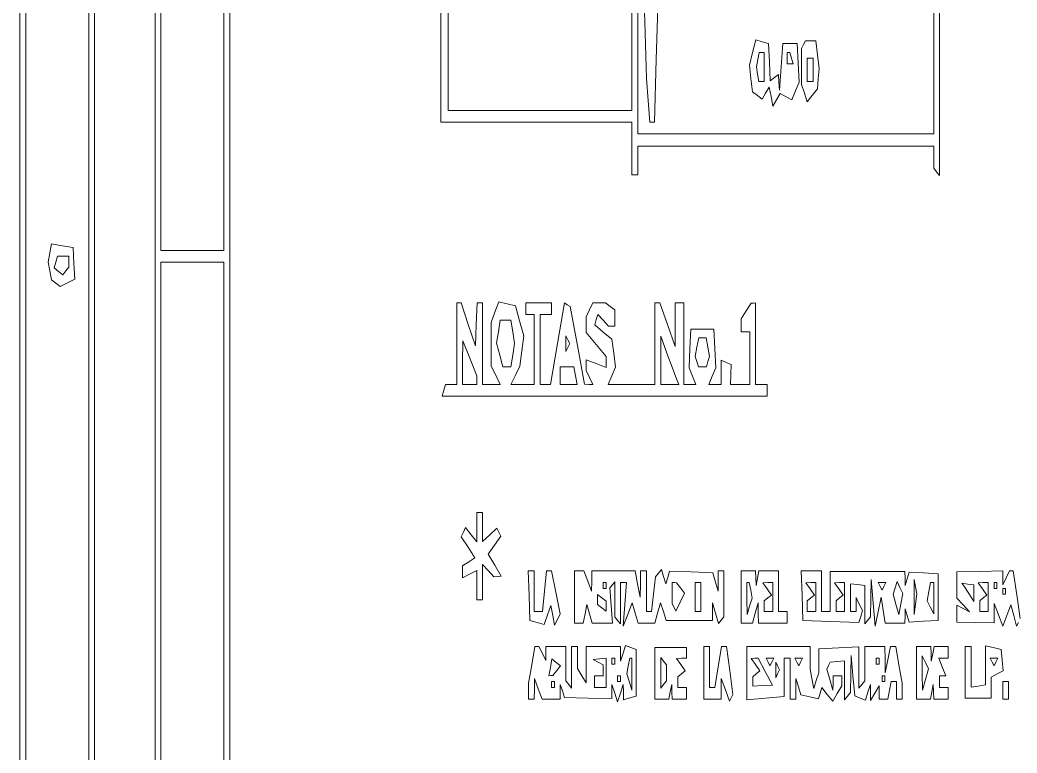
# Paper-space layout 'AN-22-DGE-077' of a CAD drawing. Header units: metres. Extents: x 12 to 191, y -57 to 204.
# Drawn here: x 21.9 to 52.4, y -31.24 to -8.82 of the extents above; entities that cross this region are included whole.
import ezdxf

# ---------------------------------------------------------------- set-up
doc = ezdxf.new("R2010")
doc.units = ezdxf.units.M
doc.layers.add('DGE_CONTORNOS', color=7, linetype='Continuous', lineweight=0)
doc.layers.add('DGE_DATOS', color=7, linetype='Continuous', lineweight=0)

# ---------------------------------------------------------------- blocks, each defined once
blk = doc.blocks.new('LP_REF_DGE_MT_077')
at = {"layer": 'DGE_CONTORNOS'}
for points in [[(21.899, 63.246), (21.899, -57.382), (106.671, -57.382), (191.443, -57.382), (191.443, 63.246), (191.443, 183.875), (106.671, 183.875), (21.899, 183.875)], [(191.267, 90.597), (191.267, -2.324), (189.861, -2.324), (188.455, -2.324), (188.452, -2.013), (188.449, -1.701), (188.333, -2.013), (188.216, -2.324), (154.189, -2.324), (120.162, -2.324), (120.162, -29.675), (120.162, -57.026), (74.239, -57.026), (28.315, -57.026), (28.315, 63.246), (28.315, 183.518), (109.791, 183.518), (191.267, 183.518)], [(24.008, -16.044), (24.008, -34.041), (23.041, -34.041), (22.075, -34.041), (22.075, -16.044), (22.075, 1.952), (23.041, 1.952), (24.008, 1.952)], [(26.03, -16.044), (26.03, -34.041), (25.107, -34.041), (24.184, -34.041), (24.184, -16.044), (24.184, 1.952), (25.107, 1.952), (26.03, 1.952)], [(28.139, -6.957), (28.139, -15.866), (27.172, -15.866), (26.206, -15.866), (26.206, -6.957), (26.206, 1.952), (27.172, 1.952), (28.139, 1.952)], [(44.31, -9.814), (44.209, -10.198), (44.259, -10.607), (44.31, -11.016), (44.454, -11.128), (44.597, -11.24), (44.708, -11.054), (44.818, -10.868), (44.873, -11.16), (44.929, -11.452), (45.042, -11.261), (45.156, -11.07), (45.333, -11.164), (45.51, -11.258), (45.62, -10.99), (45.73, -10.722), (45.702, -10.131), (45.674, -9.541), (45.454, -9.541), (45.234, -9.541), (45.181, -10.253), (45.127, -10.966), (45.115, -10.724), (45.102, -10.483), (44.976, -10.581), (44.849, -10.68), (44.822, -10.11), (44.795, -9.541), (44.603, -9.485), (44.411, -9.43)], [(45.864, -9.57), (45.806, -9.689), (45.807, -10.239), (45.808, -10.788), (45.892, -11.055), (45.976, -11.322), (46.133, -11.125), (46.289, -10.928), (46.319, -10.621), (46.348, -10.314), (46.295, -9.883), (46.242, -9.452), (46.082, -9.452), (45.923, -9.452)], [(44.663, -10.253), (44.663, -10.699), (44.582, -10.699), (44.502, -10.699), (44.463, -10.476), (44.425, -10.253), (44.466, -10.031), (44.506, -9.808), (44.584, -9.808), (44.663, -9.808)], [(45.498, -9.986), (45.552, -10.164), (45.459, -10.164), (45.366, -10.164), (45.366, -9.986), (45.366, -9.808), (45.405, -9.808), (45.444, -9.808)], [(46.157, -10.342), (46.157, -10.699), (46.069, -10.699), (45.981, -10.699), (45.981, -10.342), (45.981, -9.986), (46.069, -9.986), (46.157, -9.986)], [(22.812, -15.944), (22.759, -16.222), (22.81, -16.494), (22.862, -16.765), (22.996, -16.869), (23.13, -16.974), (23.355, -16.859), (23.58, -16.745), (23.552, -16.261), (23.525, -15.777), (23.195, -15.722), (22.864, -15.666)], [(23.393, -16.212), (23.393, -16.38), (23.301, -16.495), (23.209, -16.61), (23.076, -16.507), (22.942, -16.403), (22.997, -16.224), (23.052, -16.044), (23.222, -16.044), (23.393, -16.044)], [(28.139, -25.132), (28.139, -34.041), (27.172, -34.041), (26.206, -34.041), (26.206, -25.132), (26.206, -16.222), (27.172, -16.222), (28.139, -16.222)], [(35.258, -18.717), (35.258, -19.964), (35.088, -19.964), (34.917, -19.964), (34.863, -20.142), (34.809, -20.321), (39.78, -20.321), (44.751, -20.321), (44.751, -20.142), (44.751, -19.964), (44.575, -19.964), (44.399, -19.964), (44.399, -18.717), (44.399, -17.47), (44.333, -17.475), (44.267, -17.481), (44.114, -17.718), (43.96, -17.954), (43.96, -18.158), (43.96, -18.361), (44.092, -18.361), (44.223, -18.361), (44.223, -19.162), (44.223, -19.964), (43.926, -19.964), (43.628, -19.964), (43.64, -19.659), (43.652, -19.354), (43.498, -19.29), (43.345, -19.225), (43.345, -19.595), (43.345, -19.964), (43.158, -19.964), (42.971, -19.964), (43.076, -19.709), (43.181, -19.453), (43.153, -18.862), (43.125, -18.272), (42.773, -18.272), (42.422, -18.272), (42.394, -18.862), (42.366, -19.453), (42.47, -19.709), (42.575, -19.964), (42.389, -19.964), (42.202, -19.964), (42.202, -18.717), (42.202, -17.47), (42.07, -17.47), (41.938, -17.47), (41.938, -18.136), (41.938, -18.802), (41.705, -18.136), (41.471, -17.47), (41.397, -17.47), (41.323, -17.47), (41.323, -18.717), (41.323, -19.964), (40.609, -19.964), (39.895, -19.964), (40.004, -19.699), (40.112, -19.434), (40.06, -19.009), (40.007, -18.584), (39.743, -18.363), (39.48, -18.141), (39.528, -17.983), (39.576, -17.825), (39.741, -18.004), (39.905, -18.182), (39.999, -18.182), (40.093, -18.182), (40.093, -17.934), (40.093, -17.686), (39.954, -17.578), (39.814, -17.47), (39.62, -17.47), (39.425, -17.47), (39.319, -17.684), (39.214, -17.897), (39.214, -18.135), (39.214, -18.373), (39.521, -18.741), (39.829, -19.109), (39.829, -19.277), (39.829, -19.446), (39.521, -19.329), (39.214, -19.212), (39.214, -19.374), (39.214, -19.537), (39.319, -19.75), (39.425, -19.964), (39.297, -19.963), (39.17, -19.961), (38.95, -18.774), (38.73, -17.586), (38.64, -17.527), (38.551, -17.467), (38.341, -18.716), (38.131, -19.964), (37.969, -19.964), (37.807, -19.964), (37.807, -18.895), (37.807, -17.826), (37.983, -17.826), (38.159, -17.826), (38.159, -17.648), (38.159, -17.47), (37.763, -17.47), (37.368, -17.47), (37.368, -17.648), (37.368, -17.826), (37.5, -17.826), (37.632, -17.826), (37.632, -18.895), (37.632, -19.964), (37.274, -19.964), (36.916, -19.964), (37.054, -19.685), (37.192, -19.405), (37.249, -18.94), (37.307, -18.474), (37.181, -18.017), (37.055, -17.559), (36.798, -17.499), (36.542, -17.439), (36.427, -17.756), (36.313, -18.072), (36.313, -18.738), (36.313, -19.404), (36.451, -19.684), (36.589, -19.964), (36.319, -19.964), (36.049, -19.964), (36.049, -18.717), (36.049, -17.47), (35.967, -17.47), (35.884, -17.47), (35.857, -18.128), (35.83, -18.786), (35.61, -18.129), (35.39, -17.472), (35.324, -17.471), (35.258, -17.47)], [(36.972, -18.361), (37.028, -18.717), (36.972, -19.073), (36.917, -19.43), (36.794, -19.43), (36.671, -19.43), (36.575, -19.067), (36.479, -18.704), (36.534, -18.354), (36.589, -18.004), (36.753, -18.004), (36.917, -18.004)], [(38.657, -18.836), (38.598, -18.955), (38.598, -18.717), (38.598, -18.479), (38.657, -18.598), (38.716, -18.717)], [(41.965, -19.742), (42.048, -19.964), (41.773, -19.964), (41.499, -19.964), (41.499, -19.228), (41.499, -18.491), (41.69, -19.005), (41.882, -19.519)], [(42.94, -18.822), (42.994, -19.106), (42.944, -19.268), (42.895, -19.43), (42.773, -19.43), (42.652, -19.43), (42.602, -19.268), (42.553, -19.106), (42.607, -18.822), (42.66, -18.539), (42.773, -18.539), (42.886, -18.539)], [(35.873, -19.831), (35.874, -19.964), (35.654, -19.964), (35.434, -19.964), (35.437, -19.296), (35.441, -18.628), (35.657, -19.162), (35.873, -19.697)], [(38.894, -19.697), (38.944, -19.964), (38.684, -19.964), (38.423, -19.964), (38.423, -19.697), (38.423, -19.43), (38.633, -19.43), (38.843, -19.43)], [(35.874, -24.331), (35.874, -24.778), (35.702, -24.561), (35.53, -24.343), (35.462, -24.482), (35.393, -24.621), (35.604, -24.944), (35.815, -25.267), (35.625, -25.389), (35.434, -25.512), (35.434, -25.697), (35.434, -25.883), (35.654, -25.771), (35.874, -25.659), (35.874, -26.108), (35.874, -26.557), (35.962, -26.557), (36.049, -26.557), (36.049, -26.016), (36.049, -25.475), (36.22, -25.66), (36.39, -25.844), (36.505, -25.838), (36.621, -25.832), (36.421, -25.495), (36.221, -25.157), (36.416, -24.881), (36.61, -24.605), (36.55, -24.483), (36.49, -24.361), (36.27, -24.564), (36.049, -24.768), (36.049, -24.326), (36.049, -23.884), (35.962, -23.884), (35.874, -23.884)], [(37.473, -26.423), (37.5, -27.181), (37.715, -27.242), (37.929, -27.304), (38.034, -27.014), (38.138, -26.725), (38.195, -27.027), (38.253, -27.329), (38.34, -27.153), (38.427, -26.976), (38.292, -26.321), (38.157, -25.666), (38.08, -25.666), (38.003, -25.666), (37.945, -26.29), (37.887, -26.913), (37.759, -26.913), (37.632, -26.913), (37.632, -26.29), (37.632, -25.666), (37.539, -25.666), (37.446, -25.666)], [(38.862, -26.468), (38.862, -27.27), (38.997, -27.27), (39.131, -27.27), (39.186, -26.983), (39.24, -26.696), (39.319, -26.983), (39.398, -27.27), (39.711, -27.27), (40.025, -27.27), (39.985, -26.727), (39.946, -26.185), (40.019, -26.093), (40.093, -26.001), (40.093, -26.536), (40.093, -27.07), (40.18, -27.181), (40.268, -27.291), (40.268, -26.657), (40.268, -26.022), (40.36, -26.022), (40.452, -26.022), (40.399, -26.691), (40.345, -27.359), (40.488, -27.002), (40.63, -26.646), (40.717, -26.958), (40.804, -27.27), (41.059, -27.27), (41.314, -27.27), (41.405, -26.958), (41.496, -26.646), (41.582, -26.913), (41.668, -27.181), (42.375, -27.185), (43.081, -27.189), (43.084, -26.918), (43.086, -26.646), (43.177, -26.962), (43.267, -27.277), (43.35, -27.174), (43.432, -27.07), (43.432, -26.368), (43.432, -25.666), (43.345, -25.666), (43.257, -25.666), (43.254, -25.978), (43.251, -26.29), (43.17, -26.009), (43.089, -25.728), (42.43, -25.7), (41.771, -25.672), (41.712, -25.866), (41.653, -26.06), (41.586, -25.84), (41.518, -25.62), (41.428, -25.734), (41.337, -25.848), (41.279, -26.381), (41.221, -26.913), (41.14, -26.913), (41.059, -26.913), (41.059, -26.29), (41.059, -25.666), (40.971, -25.666), (40.884, -25.666), (40.878, -26.067), (40.872, -26.468), (40.793, -26.067), (40.713, -25.666), (40.051, -25.666), (39.389, -25.666), (39.387, -25.978), (39.384, -26.29), (39.267, -25.978), (39.15, -25.666), (39.006, -25.666), (38.862, -25.666)], [(43.96, -26.468), (43.96, -27.27), (44.131, -27.27), (44.303, -27.27), (44.392, -26.958), (44.482, -26.646), (44.484, -26.958), (44.487, -27.27), (44.927, -27.27), (45.366, -27.27), (45.366, -27.092), (45.366, -26.913), (45.234, -26.913), (45.102, -26.913), (45.102, -26.29), (45.102, -25.666), (44.802, -25.666), (44.502, -25.666), (44.457, -25.889), (44.413, -26.112), (44.406, -25.889), (44.399, -25.666), (44.18, -25.666), (43.96, -25.666)], [(45.822, -26.423), (45.849, -27.181), (46.705, -27.213), (47.56, -27.246), (47.616, -27.064), (47.671, -26.882), (47.573, -26.684), (47.476, -26.486), (47.476, -26.7), (47.476, -26.913), (47.388, -26.913), (47.3, -26.913), (47.3, -26.487), (47.3, -26.06), (47.519, -26.086), (47.739, -26.112), (47.739, -26.701), (47.739, -27.291), (47.827, -27.181), (47.915, -27.07), (47.927, -26.502), (47.94, -25.933), (48, -26.646), (48.059, -27.359), (48.15, -26.916), (48.242, -26.474), (48.304, -26.872), (48.366, -27.27), (48.668, -27.27), (48.97, -27.27), (48.971, -27.047), (48.972, -26.824), (49.037, -27.029), (49.102, -27.233), (49.541, -27.207), (49.98, -27.181), (49.98, -26.468), (49.98, -25.755), (49.541, -25.729), (49.102, -25.702), (49.037, -25.907), (48.972, -26.112), (48.971, -25.9), (48.97, -25.689), (47.827, -25.689), (46.684, -25.689), (46.684, -26.301), (46.684, -26.913), (46.553, -26.913), (46.421, -26.913), (46.421, -26.29), (46.421, -25.666), (46.108, -25.666), (45.795, -25.666)], [(39.829, -26.112), (39.829, -26.201), (39.785, -26.201), (39.741, -26.201), (39.741, -26.112), (39.741, -26.022), (39.785, -26.022), (39.829, -26.022)], [(42.106, -26.187), (42.23, -26.346), (42.095, -26.621), (41.959, -26.896), (41.905, -26.786), (41.85, -26.676), (41.85, -26.349), (41.85, -26.022), (41.916, -26.025), (41.982, -26.028)], [(42.729, -26.468), (42.729, -26.913), (42.641, -26.913), (42.554, -26.913), (42.554, -26.468), (42.554, -26.022), (42.641, -26.022), (42.729, -26.022)], [(44.25, -26.261), (44.295, -26.5), (44.217, -26.751), (44.138, -27.002), (44.137, -26.512), (44.136, -26.022), (44.17, -26.022), (44.205, -26.022)], [(44.927, -26.468), (44.927, -26.913), (44.795, -26.913), (44.663, -26.913), (44.663, -26.75), (44.663, -26.587), (44.773, -26.496), (44.883, -26.406), (44.751, -26.217), (44.619, -26.028), (44.773, -26.025), (44.927, -26.022)], [(46.245, -26.468), (46.245, -26.913), (46.113, -26.913), (45.981, -26.913), (45.981, -26.75), (45.981, -26.587), (46.091, -26.496), (46.201, -26.406), (46.069, -26.217), (45.937, -26.028), (46.091, -26.025), (46.245, -26.022)], [(47.124, -26.468), (47.124, -26.913), (46.992, -26.913), (46.86, -26.913), (46.86, -26.75), (46.86, -26.587), (46.97, -26.496), (47.08, -26.406), (46.948, -26.217), (46.816, -26.028), (46.97, -26.025), (47.124, -26.022)], [(48.325, -26.141), (48.267, -26.26), (48.208, -26.141), (48.149, -26.022), (48.267, -26.022), (48.384, -26.022)], [(48.844, -26.679), (48.782, -27.002), (48.695, -26.689), (48.609, -26.376), (48.667, -26.184), (48.726, -25.991), (48.815, -26.173), (48.905, -26.355)], [(49.294, -26.687), (49.254, -27.002), (49.25, -26.468), (49.247, -25.933), (49.291, -26.153), (49.335, -26.372)], [(49.849, -26.504), (49.849, -26.985), (49.749, -26.783), (49.649, -26.581), (49.702, -26.302), (49.755, -26.022), (49.802, -26.022), (49.849, -26.022)], [(51.079, -26.349), (51.079, -26.601), (50.925, -26.362), (50.771, -26.123), (50.74, -26.082), (50.708, -26.042), (50.893, -26.07), (51.079, -26.098)], [(51.519, -26.468), (51.519, -26.913), (51.387, -26.913), (51.255, -26.913), (51.255, -26.75), (51.255, -26.587), (51.365, -26.496), (51.475, -26.406), (51.343, -26.217), (51.211, -26.028), (51.365, -26.025), (51.519, -26.022)], [(51.782, -26.112), (51.782, -26.201), (51.738, -26.201), (51.694, -26.201), (51.694, -26.112), (51.694, -26.022), (51.738, -26.022), (51.782, -26.022)], [(52.046, -26.29), (52.046, -26.379), (52.002, -26.379), (51.958, -26.379), (51.958, -26.29), (51.958, -26.201), (52.002, -26.201), (52.046, -26.201)], [(39.829, -26.749), (39.829, -26.902), (39.697, -26.8), (39.565, -26.697), (39.565, -26.543), (39.565, -26.39), (39.697, -26.493), (39.829, -26.595)], [(37.552, -28.544), (37.456, -29.105), (37.456, -29.345), (37.456, -29.586), (37.544, -29.586), (37.632, -29.586), (37.634, -29.274), (37.637, -28.962), (37.754, -29.274), (37.871, -29.586), (38.147, -29.586), (38.423, -29.586), (38.424, -29.363), (38.425, -29.141), (38.49, -29.338), (38.554, -29.536), (39.28, -29.555), (40.005, -29.574), (40.006, -29.357), (40.007, -29.141), (40.094, -29.408), (40.18, -29.675), (40.267, -29.408), (40.354, -29.141), (40.355, -29.376), (40.356, -29.611), (40.554, -29.554), (40.752, -29.497), (40.752, -28.787), (40.752, -28.076), (40.586, -28.012), (40.421, -27.947), (40.346, -28.188), (40.271, -28.428), (40.27, -28.205), (40.268, -27.982), (39.741, -27.982), (39.214, -27.982), (39.214, -28.539), (39.214, -29.095), (39.082, -28.873), (38.95, -28.651), (38.95, -28.317), (38.95, -27.982), (38.862, -27.982), (38.774, -27.982), (38.774, -28.617), (38.774, -29.251), (38.686, -29.141), (38.598, -29.03), (38.598, -28.506), (38.598, -27.982), (38.291, -27.982), (37.983, -27.982), (37.983, -28.196), (37.983, -28.41), (37.878, -28.196), (37.772, -27.982), (37.71, -27.982), (37.649, -27.982)], [(41.323, -28.797), (41.323, -29.586), (41.535, -29.586), (41.748, -29.586), (41.792, -29.363), (41.837, -29.141), (41.843, -29.363), (41.85, -29.586), (42.07, -29.586), (42.29, -29.586), (42.29, -29.408), (42.29, -29.23), (42.158, -29.23), (42.026, -29.23), (42.026, -29.066), (42.026, -28.903), (42.136, -28.813), (42.246, -28.722), (42.114, -28.533), (41.982, -28.344), (42.136, -28.341), (42.29, -28.339), (42.29, -28.173), (42.29, -28.008), (41.806, -28.008), (41.323, -28.008)], [(42.817, -28.784), (42.817, -29.586), (43.081, -29.586), (43.345, -29.586), (43.347, -29.274), (43.35, -28.962), (43.478, -29.306), (43.606, -29.649), (43.657, -29.546), (43.708, -29.444), (43.611, -28.713), (43.514, -27.982), (43.436, -27.982), (43.358, -27.982), (43.257, -28.606), (43.155, -29.23), (43.074, -29.23), (42.993, -29.23), (42.993, -28.606), (42.993, -27.982), (42.905, -27.982), (42.817, -27.982)], [(44.136, -28.796), (44.136, -29.609), (44.707, -29.557), (45.278, -29.505), (45.278, -28.922), (45.278, -28.339), (45.366, -28.339), (45.454, -28.339), (45.454, -28.962), (45.454, -29.586), (45.542, -29.586), (45.63, -29.586), (45.631, -29.274), (45.632, -28.962), (45.711, -29.212), (45.789, -29.462), (46.056, -29.522), (46.324, -29.581), (46.376, -29.409), (46.429, -29.237), (46.594, -29.445), (46.758, -29.654), (46.897, -29.42), (47.036, -29.186), (47.036, -29.03), (47.036, -28.873), (46.904, -28.873), (46.772, -28.873), (46.77, -29.096), (46.767, -29.319), (46.674, -28.994), (46.58, -28.668), (46.633, -28.562), (46.686, -28.455), (46.905, -28.436), (47.124, -28.416), (47.124, -29.012), (47.124, -29.607), (47.212, -29.497), (47.3, -29.387), (47.311, -28.818), (47.323, -28.25), (47.377, -28.871), (47.432, -29.493), (47.597, -29.557), (47.762, -29.621), (47.837, -29.381), (47.912, -29.141), (47.914, -29.385), (47.915, -29.63), (48.047, -29.408), (48.179, -29.186), (48.179, -29.386), (48.179, -29.586), (48.313, -29.586), (48.448, -29.586), (48.498, -29.319), (48.549, -29.051), (48.628, -29.051), (48.706, -29.051), (48.706, -29.319), (48.706, -29.586), (48.794, -29.586), (48.882, -29.586), (48.882, -29.345), (48.882, -29.105), (48.785, -28.544), (48.689, -27.982), (48.607, -27.982), (48.525, -27.982), (48.445, -28.383), (48.366, -28.784), (48.36, -28.383), (48.354, -27.982), (48.047, -27.982), (47.739, -27.982), (47.739, -28.506), (47.739, -29.03), (47.651, -29.141), (47.563, -29.251), (47.563, -28.618), (47.563, -27.986), (46.948, -28.018), (46.333, -28.049), (46.332, -28.417), (46.33, -28.784), (46.256, -29.022), (46.182, -29.26), (46.125, -28.963), (46.069, -28.666), (46.069, -28.324), (46.069, -27.982), (45.102, -27.982), (44.136, -27.982)], [(49.321, -28.784), (49.321, -29.586), (49.534, -29.586), (49.746, -29.586), (49.79, -29.363), (49.835, -29.141), (49.842, -29.363), (49.849, -29.586), (50.068, -29.586), (50.288, -29.586), (50.288, -29.408), (50.288, -29.23), (50.156, -29.23), (50.024, -29.23), (50.024, -29.051), (50.024, -28.873), (50.123, -28.873), (50.222, -28.873), (50.112, -28.606), (50.003, -28.339), (50.145, -28.339), (50.288, -28.339), (50.288, -28.161), (50.288, -27.982), (50.076, -27.982), (49.863, -27.982), (49.819, -28.205), (49.775, -28.428), (49.768, -28.205), (49.761, -27.982), (49.541, -27.982), (49.321, -27.982)], [(50.815, -28.769), (50.815, -29.556), (51.211, -29.556), (51.606, -29.556), (51.606, -29.236), (51.606, -28.915), (51.79, -28.818), (51.973, -28.72), (51.943, -28.396), (51.913, -28.071), (51.672, -28.015), (51.431, -27.959), (51.431, -28.555), (51.431, -29.152), (51.211, -29.189), (50.991, -29.226), (50.991, -28.604), (50.991, -27.982), (50.903, -27.982), (50.815, -27.982)], [(38.32, -28.717), (38.203, -28.868), (38.14, -28.871), (38.077, -28.873), (38.125, -28.617), (38.173, -28.361), (38.305, -28.464), (38.437, -28.567)], [(39.829, -28.784), (39.829, -29.23), (39.653, -29.23), (39.477, -29.23), (39.477, -29.051), (39.477, -28.873), (39.609, -28.873), (39.741, -28.873), (39.741, -28.708), (39.741, -28.543), (39.587, -28.462), (39.433, -28.38), (39.631, -28.359), (39.829, -28.339)], [(40.093, -28.428), (40.093, -28.517), (40.049, -28.517), (40.005, -28.517), (40.005, -28.428), (40.005, -28.339), (40.049, -28.339), (40.093, -28.339)], [(40.619, -28.829), (40.617, -29.319), (40.539, -29.068), (40.46, -28.817), (40.506, -28.578), (40.551, -28.339), (40.585, -28.339), (40.62, -28.339)], [(41.675, -28.784), (41.675, -29.03), (41.587, -29.141), (41.499, -29.251), (41.499, -28.784), (41.499, -28.318), (41.587, -28.428), (41.675, -28.538)], [(44.697, -28.749), (44.915, -29.16), (44.613, -29.177), (44.311, -29.194), (44.311, -29.049), (44.311, -28.903), (44.421, -28.813), (44.531, -28.722), (44.399, -28.533), (44.267, -28.344), (44.373, -28.341), (44.478, -28.339)], [(44.897, -28.458), (44.839, -28.576), (44.78, -28.458), (44.722, -28.339), (44.839, -28.339), (44.956, -28.339)], [(45.776, -28.458), (45.718, -28.576), (45.659, -28.458), (45.6, -28.339), (45.718, -28.339), (45.835, -28.339)], [(48.179, -28.428), (48.179, -28.517), (48.135, -28.517), (48.091, -28.517), (48.091, -28.428), (48.091, -28.339), (48.135, -28.339), (48.179, -28.339)], [(49.597, -28.99), (49.502, -29.319), (49.5, -28.793), (49.497, -28.267), (49.594, -28.464), (49.691, -28.661)], [(51.753, -28.458), (51.694, -28.576), (51.636, -28.458), (51.577, -28.339), (51.694, -28.339), (51.812, -28.339)], [(45.073, -28.814), (45.015, -28.933), (45.015, -28.695), (45.015, -28.458), (45.073, -28.576), (45.132, -28.695)], [(40.268, -28.962), (40.268, -29.051), (40.224, -29.051), (40.18, -29.051), (40.18, -28.962), (40.18, -28.873), (40.224, -28.873), (40.268, -28.873)], [(48.354, -28.962), (48.354, -29.051), (48.31, -29.051), (48.267, -29.051), (48.267, -28.962), (48.267, -28.873), (48.31, -28.873), (48.354, -28.873)], [(38.247, -29.141), (38.247, -29.23), (38.203, -29.23), (38.159, -29.23), (38.159, -29.141), (38.159, -29.051), (38.203, -29.051), (38.247, -29.051)], [(51.958, -29.319), (51.958, -29.586), (52.046, -29.586), (52.134, -29.586), (52.134, -29.319), (52.134, -29.051), (52.046, -29.051), (51.958, -29.051)]]:
    blk.add_lwpolyline(points, close=True, dxfattribs=at)
for points in [[(34.797, 3.288), (34.775, -11.946), (37.697, -11.946), (40.62, -11.946), (40.62, -12.748), (40.62, -13.55), (40.708, -13.55), (40.796, -13.55), (40.796, -13.112), (40.796, -12.675), (45.322, -12.675), (49.849, -12.676), (49.849, -13.013), (49.849, -13.351), (49.936, -13.461), (50.024, -13.571), (50.024, -10.61), (50.024, -7.649)], [(49.849, -7.869), (49.849, -10.086), (49.849, -12.302), (45.322, -12.302), (40.796, -12.302), (40.796, -9.986), (40.796, -7.67)], [(40.62, -7.67), (40.62, -9.63), (40.62, -11.59), (37.809, -11.59), (34.998, -11.59), (34.998, 3.467)], [(40.955, -7.135), (41.011, -8.872), (41.068, -10.61), (41.115, -11.278), (41.163, -11.946), (41.234, -11.946), (41.306, -11.946), (41.364, -10.031), (41.421, -8.115)], [(52.498, -27.126), (52.39, -26.396), (52.282, -25.666), (52.225, -25.666), (52.169, -25.666), (52.063, -25.88), (51.958, -26.094), (51.958, -25.881), (51.958, -25.669), (51.255, -25.684), (50.552, -25.7), (50.552, -26.101), (50.552, -26.503), (50.749, -26.709), (50.947, -26.915), (50.749, -26.813), (50.552, -26.711), (50.552, -26.975), (50.552, -27.239), (51.123, -27.248), (51.694, -27.256), (51.694, -26.962), (51.694, -26.667), (51.826, -27.013), (51.958, -27.359), (52.082, -27.035), (52.206, -26.71), (52.295, -27.033), (52.384, -27.356), (52.441, -27.241)]]:
    blk.add_lwpolyline(points, dxfattribs=at)

psp = doc.layouts.new('AN-22-DGE-077')

# ---------------------------------------------------------------- block references
at = {"layer": 'DGE_DATOS'}
psp.add_blockref('LP_REF_DGE_MT_077', (0, 0), dxfattribs=at)

doc.saveas('drawing.dxf')
